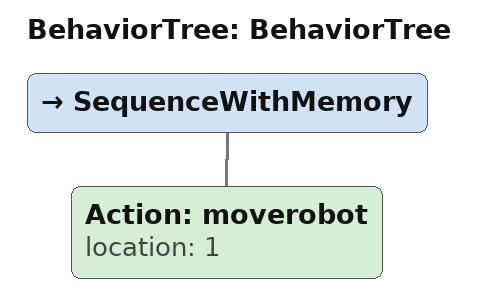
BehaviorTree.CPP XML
<root main_tree_to_execute="BehaviorTree">

    <BehaviorTree ID="BehaviorTree">
        <SequenceWithMemory>
            <Action ID="moverobot" location="1"/>
        </SequenceWithMemory>
    </BehaviorTree>

</root>
